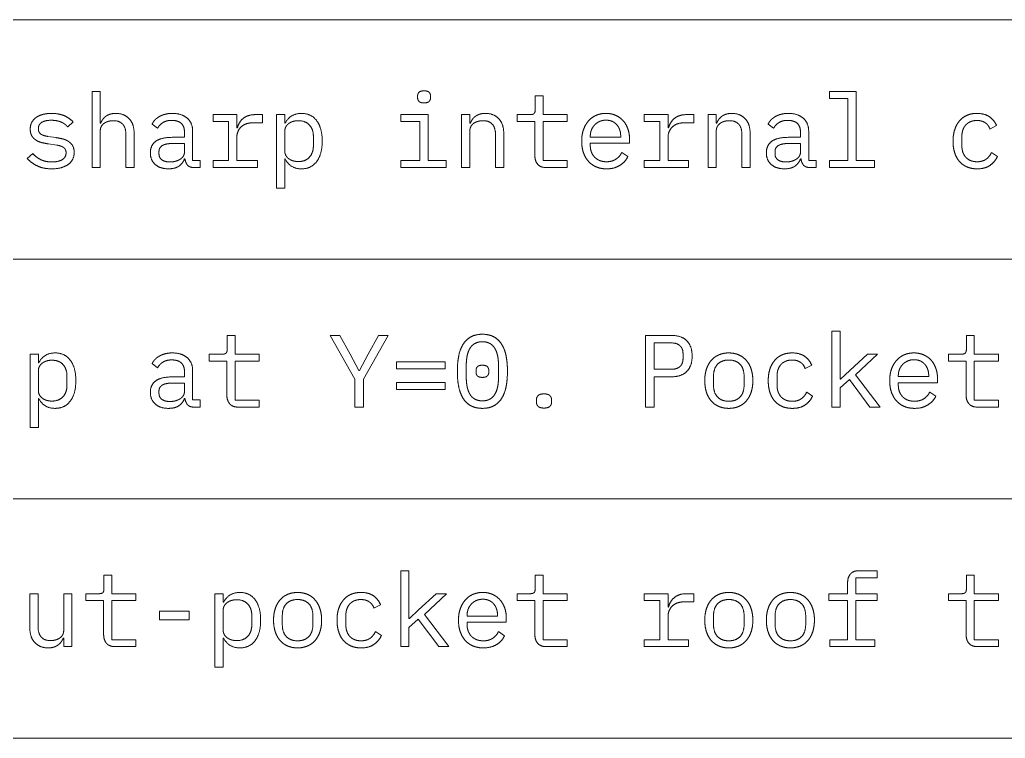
# Model space of a CAD drawing. Header units: millimetres. Extents: x 22 to 584, y 11 to 410.
# Drawn here: x 510.66 to 539.46, y 305 to 326 of the extents above; entities that cross this region are included whole.
import ezdxf

# ---------------------------------------------------------------- set-up
doc = ezdxf.new("R2010")
doc.units = ezdxf.units.MM
doc.layers.add('dims', color=7, linetype='Continuous', lineweight=5)

msp = doc.modelspace()

# ---------------------------------------------------------------- linework, layer by layer
at = {"layer": 'dims'}
for p, q in [((436.843, 326), (584, 326)), ((512.775, 323.898), (512.775, 321.678)), ((513.015, 323.898), (512.775, 323.898)), ((513.015, 322.974), (513.015, 323.898)), ((522.288, 323.769), (522.288, 323.721)), ((522.666, 323.721), (522.666, 323.769)), ((525.723, 323.772), (525.723, 323.367)), ((525.954, 323.772), (525.723, 323.772)), ((525.954, 323.226), (525.954, 323.772)), ((534.321, 323.898), (534.321, 323.694)), ((535.101, 323.898), (534.321, 323.898)), ((535.101, 321.882), (535.101, 323.898)), ((534.321, 323.694), (534.861, 323.694)), ((534.861, 323.694), (534.861, 321.882)), ((516.312, 323.226), (516.312, 323.022)), ((517.005, 323.226), (516.312, 323.226)), ((517.005, 322.836), (517.005, 323.226)), ((517.758, 323.226), (517.542, 323.226)), ((517.758, 322.986), (517.758, 323.226)), ((518.166, 323.226), (518.166, 321.078)), ((518.406, 323.226), (518.166, 323.226)), ((518.406, 322.974), (518.406, 323.226)), ((521.799, 323.226), (521.799, 323.022)), ((522.597, 323.226), (521.799, 323.226)), ((522.597, 321.882), (522.597, 323.226)), ((523.575, 323.226), (523.575, 321.678)), ((523.815, 323.226), (523.575, 323.226)), ((523.815, 322.974), (523.815, 323.226)), ((525.198, 323.226), (525.198, 323.022)), ((525.582, 323.226), (525.198, 323.226)), ((526.659, 323.226), (525.954, 323.226)), ((526.659, 323.022), (526.659, 323.226)), ((528.912, 323.226), (528.912, 323.022)), ((529.605, 323.226), (528.912, 323.226)), ((529.605, 322.836), (529.605, 323.226)), ((530.358, 323.226), (530.142, 323.226)), ((530.358, 322.986), (530.358, 323.226)), ((530.775, 323.226), (530.775, 321.678)), ((531.015, 323.226), (530.775, 323.226)), ((531.015, 322.974), (531.015, 323.226)), ((512.067, 322.866), (512.223, 323.013)), ((513.027, 322.974), (513.015, 322.974)), ((514.53, 322.95), (514.692, 322.83)), ((516.312, 323.022), (516.765, 323.022)), ((516.765, 323.022), (516.765, 321.882)), ((517.02, 322.836), (517.005, 322.836)), ((517.467, 322.986), (517.758, 322.986)), ((518.418, 322.974), (518.406, 322.974)), ((521.799, 323.022), (522.357, 323.022)), ((522.357, 323.022), (522.357, 321.882)), ((523.827, 322.974), (523.815, 322.974)), ((525.198, 323.022), (525.714, 323.022)), ((525.714, 323.022), (525.714, 322.032)), ((525.954, 323.022), (526.659, 323.022)), ((525.954, 321.882), (525.954, 323.022)), ((528.912, 323.022), (529.365, 323.022)), ((529.365, 323.022), (529.365, 321.882)), ((529.62, 322.836), (529.605, 322.836)), ((530.067, 322.986), (530.358, 322.986)), ((531.027, 322.974), (531.015, 322.974)), ((532.53, 322.95), (532.692, 322.83)), ((539.013, 322.803), (539.205, 322.905)), ((511.722, 322.554), (511.479, 322.59)), ((513.015, 321.678), (513.015, 322.752)), ((513.765, 322.629), (513.765, 321.678)), ((514.005, 321.678), (514.005, 322.671)), ((515.475, 322.563), (515.145, 322.563)), ((515.475, 322.716), (515.475, 322.563)), ((515.715, 321.888), (515.715, 322.74)), ((517.005, 321.882), (517.005, 322.551)), ((518.406, 322.173), (518.406, 322.731)), ((519.243, 322.584), (519.243, 322.32)), ((523.815, 321.678), (523.815, 322.752)), ((524.565, 322.629), (524.565, 321.678)), ((524.805, 321.678), (524.805, 322.671)), ((527.334, 322.572), (527.334, 322.593)), ((528.222, 322.572), (527.334, 322.572)), ((528.222, 322.605), (528.222, 322.572)), ((529.605, 321.882), (529.605, 322.551)), ((531.015, 321.678), (531.015, 322.752)), ((531.765, 322.629), (531.765, 321.678)), ((532.005, 321.678), (532.005, 322.671)), ((533.475, 322.563), (533.145, 322.563)), ((533.475, 322.716), (533.475, 322.563)), ((533.715, 321.888), (533.715, 322.74)), ((538.191, 322.32), (538.191, 322.584)), ((511.5, 322.371), (511.743, 322.335)), ((515.145, 322.383), (515.475, 322.383)), ((515.475, 322.383), (515.475, 322.128)), ((527.334, 322.392), (528.48, 322.392)), ((527.334, 322.32), (527.334, 322.392)), ((528.48, 322.392), (528.48, 322.506)), ((533.145, 322.383), (533.475, 322.383)), ((533.475, 322.383), (533.475, 322.128)), ((511.044, 322.086), (510.882, 321.945)), ((514.731, 322.086), (514.731, 322.149)), ((528.429, 321.999), (528.252, 322.119)), ((532.731, 322.086), (532.731, 322.149)), ((539.229, 322.002), (539.058, 322.119)), ((515.475, 321.93), (515.49, 321.93)), ((515.931, 321.888), (515.715, 321.888)), ((515.931, 321.678), (515.931, 321.888)), ((516.312, 321.882), (516.312, 321.678)), ((516.765, 321.882), (516.312, 321.882)), ((517.605, 321.882), (517.005, 321.882)), ((517.605, 321.678), (517.605, 321.882)), ((518.406, 321.93), (518.418, 321.93)), ((518.406, 321.078), (518.406, 321.93)), ((521.799, 321.882), (521.799, 321.678)), ((522.357, 321.882), (521.799, 321.882)), ((523.119, 321.882), (522.597, 321.882)), ((523.119, 321.678), (523.119, 321.882)), ((526.659, 321.882), (525.954, 321.882)), ((526.659, 321.678), (526.659, 321.882)), ((528.912, 321.882), (528.912, 321.678)), ((529.365, 321.882), (528.912, 321.882)), ((530.205, 321.882), (529.605, 321.882)), ((530.205, 321.678), (530.205, 321.882)), ((533.475, 321.93), (533.49, 321.93)), ((533.931, 321.888), (533.715, 321.888)), ((533.931, 321.678), (533.931, 321.888)), ((534.321, 321.882), (534.321, 321.678)), ((534.861, 321.882), (534.321, 321.882)), ((535.641, 321.882), (535.101, 321.882)), ((535.641, 321.678), (535.641, 321.882)), ((512.775, 321.678), (513.015, 321.678)), ((513.765, 321.678), (514.005, 321.678)), ((515.766, 321.678), (515.931, 321.678)), ((516.312, 321.678), (517.605, 321.678)), ((521.799, 321.678), (523.119, 321.678)), ((523.575, 321.678), (523.815, 321.678)), ((524.565, 321.678), (524.805, 321.678)), ((526.056, 321.678), (526.659, 321.678)), ((528.912, 321.678), (530.205, 321.678)), ((530.775, 321.678), (531.015, 321.678)), ((531.765, 321.678), (532.005, 321.678)), ((533.766, 321.678), (533.931, 321.678)), ((534.321, 321.678), (535.641, 321.678)), ((518.166, 321.078), (518.406, 321.078)), ((436.843, 319), (584, 319)), ((534.396, 316.898), (534.396, 314.678)), ((534.636, 316.898), (534.396, 316.898)), ((534.636, 315.497), (534.636, 316.898)), ((516.723, 316.772), (516.723, 316.367)), ((516.954, 316.772), (516.723, 316.772)), ((516.954, 316.226), (516.954, 316.772)), ((519.732, 316.772), (520.455, 315.5)), ((520.02, 316.772), (519.732, 316.772)), ((520.32, 316.226), (520.02, 316.772)), ((520.707, 315.5), (521.43, 316.772)), ((521.148, 316.772), (520.848, 316.226)), ((521.43, 316.772), (521.148, 316.772)), ((528.951, 316.772), (528.951, 314.678)), ((529.713, 316.772), (528.951, 316.772)), ((529.203, 315.785), (529.203, 316.553)), ((529.203, 316.553), (529.707, 316.553)), ((538.323, 316.772), (538.323, 316.367)), ((538.554, 316.772), (538.323, 316.772)), ((538.554, 316.226), (538.554, 316.772)), ((510.966, 316.226), (510.966, 314.078)), ((511.206, 316.226), (510.966, 316.226)), ((511.206, 315.974), (511.206, 316.226)), ((516.198, 316.226), (516.198, 316.022)), ((516.582, 316.226), (516.198, 316.226)), ((517.659, 316.226), (516.954, 316.226)), ((517.659, 316.022), (517.659, 316.226)), ((520.575, 315.749), (520.32, 316.226)), ((520.848, 316.226), (520.587, 315.749)), ((530.043, 316.247), (530.043, 316.091)), ((535.434, 316.226), (534.918, 315.752)), ((535.086, 315.62), (535.728, 316.226)), ((535.728, 316.226), (535.434, 316.226)), ((537.798, 316.226), (537.798, 316.022)), ((538.182, 316.226), (537.798, 316.226)), ((539.259, 316.226), (538.554, 316.226)), ((539.259, 316.022), (539.259, 316.226)), ((511.218, 315.974), (511.206, 315.974)), ((514.53, 315.95), (514.692, 315.83)), ((516.198, 316.022), (516.714, 316.022)), ((516.714, 316.022), (516.714, 315.032)), ((516.954, 316.022), (517.659, 316.022)), ((516.954, 314.882), (516.954, 316.022)), ((521.667, 315.998), (521.667, 315.794)), ((523.095, 315.998), (521.667, 315.998)), ((523.095, 315.794), (523.095, 315.998)), ((537.798, 316.022), (538.314, 316.022)), ((538.314, 316.022), (538.314, 315.032)), ((538.554, 316.022), (539.259, 316.022)), ((538.554, 314.882), (538.554, 316.022)), ((511.206, 315.173), (511.206, 315.731)), ((515.475, 315.716), (515.475, 315.563)), ((515.715, 314.888), (515.715, 315.74)), ((520.587, 315.749), (520.575, 315.749)), ((521.667, 315.794), (523.095, 315.794)), ((523.71, 315.554), (523.71, 315.896)), ((523.995, 315.758), (523.995, 315.692)), ((524.367, 315.692), (524.367, 315.758)), ((524.652, 315.896), (524.652, 315.554)), ((529.707, 315.785), (529.203, 315.785)), ((533.613, 315.803), (533.805, 315.905)), ((534.918, 315.752), (534.648, 315.497)), ((512.043, 315.584), (512.043, 315.32)), ((515.475, 315.563), (515.145, 315.563)), ((515.145, 315.383), (515.475, 315.383)), ((515.475, 315.383), (515.475, 315.128)), ((520.455, 315.5), (520.455, 314.678)), ((520.707, 314.678), (520.707, 315.5)), ((521.667, 315.398), (521.667, 315.194)), ((523.095, 315.398), (521.667, 315.398)), ((523.095, 315.194), (523.095, 315.398)), ((529.203, 315.566), (529.713, 315.566)), ((529.203, 314.678), (529.203, 315.566)), ((530.934, 315.341), (530.934, 315.563)), ((531.828, 315.563), (531.828, 315.341)), ((532.791, 315.32), (532.791, 315.584)), ((534.648, 315.497), (534.636, 315.497)), ((534.636, 315.239), (534.903, 315.482)), ((534.903, 315.482), (535.506, 314.678)), ((535.803, 314.678), (535.086, 315.62)), ((536.334, 315.572), (536.334, 315.593)), ((537.222, 315.572), (536.334, 315.572)), ((536.334, 315.392), (537.48, 315.392)), ((536.334, 315.32), (536.334, 315.392)), ((537.222, 315.605), (537.222, 315.572)), ((537.48, 315.392), (537.48, 315.506)), ((514.731, 315.086), (514.731, 315.149)), ((521.667, 315.194), (523.095, 315.194)), ((533.829, 315.002), (533.658, 315.119)), ((534.636, 314.678), (534.636, 315.239)), ((537.429, 314.999), (537.252, 315.119)), ((511.206, 314.93), (511.218, 314.93)), ((511.206, 314.078), (511.206, 314.93)), ((515.475, 314.93), (515.49, 314.93)), ((515.931, 314.888), (515.715, 314.888)), ((515.931, 314.678), (515.931, 314.888)), ((517.659, 314.882), (516.954, 314.882)), ((517.659, 314.678), (517.659, 314.882)), ((525.759, 314.885), (525.759, 314.831)), ((526.203, 314.831), (526.203, 314.885)), ((539.259, 314.882), (538.554, 314.882)), ((539.259, 314.678), (539.259, 314.882)), ((515.766, 314.678), (515.931, 314.678)), ((517.056, 314.678), (517.659, 314.678)), ((520.455, 314.678), (520.707, 314.678)), ((528.951, 314.678), (529.203, 314.678)), ((534.396, 314.678), (534.636, 314.678)), ((535.506, 314.678), (535.803, 314.678)), ((538.656, 314.678), (539.259, 314.678)), ((510.966, 314.078), (511.206, 314.078)), ((436.843, 312), (584, 312)), ((521.796, 309.898), (521.796, 307.678)), ((522.036, 309.898), (521.796, 309.898)), ((522.036, 308.497), (522.036, 309.898)), ((535.713, 309.898), (535.194, 309.898)), ((535.713, 309.694), (535.713, 309.898)), ((513.123, 309.772), (513.123, 309.367)), ((513.354, 309.772), (513.123, 309.772)), ((513.354, 309.226), (513.354, 309.772)), ((525.723, 309.772), (525.723, 309.367)), ((525.954, 309.772), (525.723, 309.772)), ((525.954, 309.226), (525.954, 309.772)), ((535.092, 309.694), (535.713, 309.694)), ((535.092, 309.226), (535.092, 309.694)), ((538.323, 309.772), (538.323, 309.367)), ((538.554, 309.772), (538.323, 309.772)), ((538.554, 309.226), (538.554, 309.772)), ((534.852, 309.544), (534.852, 309.226)), ((510.957, 309.226), (510.957, 308.233)), ((511.197, 309.226), (510.957, 309.226)), ((511.197, 308.275), (511.197, 309.226)), ((511.947, 309.226), (511.947, 308.152)), ((512.187, 309.226), (511.947, 309.226)), ((512.187, 307.678), (512.187, 309.226)), ((512.598, 309.226), (512.598, 309.022)), ((512.982, 309.226), (512.598, 309.226)), ((512.598, 309.022), (513.114, 309.022)), ((513.114, 309.022), (513.114, 308.032)), ((514.059, 309.226), (513.354, 309.226)), ((513.354, 309.022), (514.059, 309.022)), ((513.354, 307.882), (513.354, 309.022)), ((514.059, 309.022), (514.059, 309.226)), ((516.366, 309.226), (516.366, 307.078)), ((516.606, 309.226), (516.366, 309.226)), ((516.606, 308.974), (516.606, 309.226)), ((522.834, 309.226), (522.318, 308.752)), ((522.486, 308.62), (523.128, 309.226)), ((523.128, 309.226), (522.834, 309.226)), ((525.198, 309.226), (525.198, 309.022)), ((525.582, 309.226), (525.198, 309.226)), ((525.198, 309.022), (525.714, 309.022)), ((525.714, 309.022), (525.714, 308.032)), ((526.659, 309.226), (525.954, 309.226)), ((525.954, 309.022), (526.659, 309.022)), ((525.954, 307.882), (525.954, 309.022)), ((526.659, 309.022), (526.659, 309.226)), ((528.912, 309.226), (528.912, 309.022)), ((529.605, 309.226), (528.912, 309.226)), ((528.912, 309.022), (529.365, 309.022)), ((529.365, 309.022), (529.365, 307.882)), ((529.605, 308.836), (529.605, 309.226)), ((530.358, 309.226), (530.142, 309.226)), ((530.358, 308.986), (530.358, 309.226)), ((534.3, 309.226), (534.3, 309.022)), ((534.852, 309.226), (534.3, 309.226)), ((534.3, 309.022), (534.852, 309.022)), ((534.852, 309.022), (534.852, 307.882)), ((535.713, 309.226), (535.092, 309.226)), ((535.092, 309.022), (535.713, 309.022)), ((535.092, 307.882), (535.092, 309.022)), ((535.713, 309.022), (535.713, 309.226)), ((537.798, 309.226), (537.798, 309.022)), ((538.182, 309.226), (537.798, 309.226)), ((537.798, 309.022), (538.314, 309.022)), ((538.314, 309.022), (538.314, 308.032)), ((539.259, 309.226), (538.554, 309.226)), ((538.554, 309.022), (539.259, 309.022)), ((538.554, 307.882), (538.554, 309.022)), ((539.259, 309.022), (539.259, 309.226)), ((516.618, 308.974), (516.606, 308.974)), ((516.606, 308.173), (516.606, 308.731)), ((521.013, 308.803), (521.205, 308.905)), ((522.318, 308.752), (522.048, 308.497)), ((529.62, 308.836), (529.605, 308.836)), ((530.067, 308.986), (530.358, 308.986)), ((514.746, 308.716), (514.746, 308.464)), ((515.616, 308.716), (514.746, 308.716)), ((514.746, 308.464), (515.616, 308.464)), ((515.616, 308.464), (515.616, 308.716)), ((517.443, 308.584), (517.443, 308.32)), ((518.334, 308.341), (518.334, 308.563)), ((519.228, 308.563), (519.228, 308.341)), ((520.191, 308.32), (520.191, 308.584)), ((522.048, 308.497), (522.036, 308.497)), ((522.036, 308.239), (522.303, 308.482)), ((522.303, 308.482), (522.906, 307.678)), ((523.203, 307.678), (522.486, 308.62)), ((523.734, 308.572), (523.734, 308.593)), ((524.622, 308.572), (523.734, 308.572)), ((524.622, 308.605), (524.622, 308.572)), ((524.88, 308.392), (524.88, 308.506)), ((529.605, 307.882), (529.605, 308.551)), ((530.934, 308.341), (530.934, 308.563)), ((531.828, 308.563), (531.828, 308.341)), ((532.734, 308.341), (532.734, 308.563)), ((533.628, 308.563), (533.628, 308.341)), ((522.036, 307.678), (522.036, 308.239)), ((523.734, 308.392), (524.88, 308.392)), ((523.734, 308.32), (523.734, 308.392)), ((511.935, 307.93), (511.947, 307.93)), ((511.947, 307.93), (511.947, 307.678)), ((514.059, 307.882), (513.354, 307.882)), ((514.059, 307.678), (514.059, 307.882)), ((516.606, 307.93), (516.618, 307.93)), ((516.606, 307.078), (516.606, 307.93)), ((521.229, 308.002), (521.058, 308.119)), ((524.829, 307.999), (524.652, 308.119)), ((526.659, 307.882), (525.954, 307.882)), ((526.659, 307.678), (526.659, 307.882)), ((528.912, 307.882), (528.912, 307.678)), ((529.365, 307.882), (528.912, 307.882)), ((530.205, 307.882), (529.605, 307.882)), ((530.205, 307.678), (530.205, 307.882)), ((534.33, 307.882), (534.33, 307.678)), ((534.852, 307.882), (534.33, 307.882)), ((535.644, 307.882), (535.092, 307.882)), ((535.644, 307.678), (535.644, 307.882)), ((539.259, 307.882), (538.554, 307.882)), ((539.259, 307.678), (539.259, 307.882)), ((511.947, 307.678), (512.187, 307.678)), ((513.456, 307.678), (514.059, 307.678)), ((521.796, 307.678), (522.036, 307.678)), ((522.906, 307.678), (523.203, 307.678)), ((526.056, 307.678), (526.659, 307.678)), ((528.912, 307.678), (530.205, 307.678)), ((534.33, 307.678), (535.644, 307.678)), ((538.656, 307.678), (539.259, 307.678)), ((516.366, 307.078), (516.606, 307.078)), ((436.843, 305), (584, 305))]:
    msp.add_line(p, q, dxfattribs=at)
for points in [[(522.288, 323.769), (522.288, 323.835), (522.33, 323.879)], [(522.33, 323.611), (522.288, 323.655), (522.288, 323.721)], [(522.33, 323.879), (522.372, 323.922), (522.477, 323.922)], [(522.477, 323.922), (522.582, 323.922), (522.624, 323.879)], [(522.624, 323.879), (522.666, 323.835), (522.666, 323.769)], [(522.666, 323.721), (522.666, 323.655), (522.624, 323.611)], [(522.477, 323.568), (522.372, 323.568), (522.33, 323.611)], [(522.624, 323.611), (522.582, 323.568), (522.477, 323.568)], [(511.015, 323.002), (511.062, 323.088), (511.146, 323.146)], [(511.146, 323.146), (511.23, 323.205), (511.344, 323.234)], [(511.344, 323.234), (511.458, 323.262), (511.593, 323.262)], [(511.593, 323.262), (511.803, 323.262), (511.957, 323.196)], [(511.957, 323.196), (512.112, 323.13), (512.223, 323.013)], [(513.087, 323.083), (513.123, 323.136), (513.175, 323.175)], [(513.175, 323.175), (513.228, 323.214), (513.3, 323.238)], [(513.3, 323.238), (513.372, 323.262), (513.468, 323.262)], [(513.468, 323.262), (513.711, 323.262), (513.858, 323.108)], [(514.611, 323.067), (514.662, 323.124), (514.737, 323.167)], [(514.737, 323.167), (514.812, 323.211), (514.908, 323.236)], [(514.908, 323.236), (515.004, 323.262), (515.121, 323.262)], [(515.121, 323.262), (515.394, 323.262), (515.554, 323.124)], [(515.554, 323.124), (515.715, 322.986), (515.715, 322.74)], [(517.02, 322.836), (517.068, 323.019), (517.201, 323.122)], [(517.201, 323.122), (517.335, 323.226), (517.542, 323.226)], [(518.418, 322.974), (518.568, 323.262), (518.895, 323.262)], [(518.895, 323.262), (519.18, 323.262), (519.34, 323.049)], [(523.887, 323.083), (523.923, 323.136), (523.975, 323.175)], [(523.975, 323.175), (524.028, 323.214), (524.1, 323.238)], [(524.1, 323.238), (524.172, 323.262), (524.268, 323.262)], [(524.268, 323.262), (524.511, 323.262), (524.658, 323.108)], [(525.582, 323.226), (525.66, 323.226), (525.691, 323.257)], [(525.691, 323.257), (525.723, 323.289), (525.723, 323.367)], [(527.28, 323.041), (527.373, 323.148), (527.503, 323.205)], [(527.503, 323.205), (527.634, 323.262), (527.793, 323.262)], [(527.793, 323.262), (527.949, 323.262), (528.076, 323.205)], [(528.076, 323.205), (528.204, 323.148), (528.294, 323.048)], [(529.62, 322.836), (529.668, 323.019), (529.801, 323.122)], [(529.801, 323.122), (529.935, 323.226), (530.142, 323.226)], [(531.087, 323.083), (531.123, 323.136), (531.175, 323.175)], [(531.175, 323.175), (531.228, 323.214), (531.3, 323.238)], [(531.3, 323.238), (531.372, 323.262), (531.468, 323.262)], [(531.468, 323.262), (531.711, 323.262), (531.858, 323.108)], [(532.611, 323.067), (532.662, 323.124), (532.737, 323.167)], [(532.737, 323.167), (532.812, 323.211), (532.908, 323.236)], [(532.908, 323.236), (533.004, 323.262), (533.121, 323.262)], [(533.121, 323.262), (533.394, 323.262), (533.554, 323.124)], [(533.554, 323.124), (533.715, 322.986), (533.715, 322.74)], [(538.119, 323.041), (538.209, 323.148), (538.338, 323.205)], [(538.338, 323.205), (538.467, 323.262), (538.632, 323.262)], [(538.632, 323.262), (538.857, 323.262), (538.998, 323.163)], [(538.998, 323.163), (539.139, 323.064), (539.205, 322.905)], [(510.969, 322.8), (510.969, 322.917), (511.015, 323.002)], [(511.303, 322.998), (511.206, 322.935), (511.206, 322.815)], [(511.584, 323.061), (511.401, 323.061), (511.303, 322.998)], [(511.764, 323.043), (511.686, 323.061), (511.584, 323.061)], [(511.9, 322.996), (511.842, 323.025), (511.764, 323.043)], [(511.999, 322.933), (511.959, 322.968), (511.9, 322.996)], [(512.067, 322.866), (512.04, 322.899), (511.999, 322.933)], [(513.048, 322.884), (513.015, 322.827), (513.015, 322.752)], [(513.027, 322.974), (513.051, 323.031), (513.087, 323.083)], [(513.135, 322.977), (513.081, 322.941), (513.048, 322.884)], [(513.258, 323.031), (513.189, 323.013), (513.135, 322.977)], [(513.399, 323.049), (513.327, 323.049), (513.258, 323.031)], [(513.672, 322.945), (513.579, 323.049), (513.399, 323.049)], [(513.765, 322.629), (513.765, 322.842), (513.672, 322.945)], [(513.858, 323.108), (514.005, 322.953), (514.005, 322.671)], [(514.53, 322.95), (514.56, 323.01), (514.611, 323.067)], [(514.851, 322.996), (514.752, 322.935), (514.692, 322.83)], [(515.106, 323.058), (514.95, 323.058), (514.851, 322.996)], [(515.379, 322.973), (515.283, 323.058), (515.106, 323.058)], [(515.475, 322.716), (515.475, 322.887), (515.379, 322.973)], [(517.132, 322.866), (517.005, 322.746), (517.005, 322.551)], [(517.467, 322.986), (517.26, 322.986), (517.132, 322.866)], [(518.437, 322.867), (518.406, 322.809), (518.406, 322.731)], [(518.523, 322.966), (518.469, 322.926), (518.437, 322.867)], [(518.649, 323.028), (518.577, 323.007), (518.523, 322.966)], [(518.802, 323.049), (518.721, 323.049), (518.649, 323.028)], [(519.127, 322.921), (519.012, 323.049), (518.802, 323.049)], [(519.243, 322.584), (519.243, 322.794), (519.127, 322.921)], [(519.34, 323.049), (519.501, 322.836), (519.501, 322.452)], [(523.848, 322.884), (523.815, 322.827), (523.815, 322.752)], [(523.827, 322.974), (523.851, 323.031), (523.887, 323.083)], [(523.935, 322.977), (523.881, 322.941), (523.848, 322.884)], [(524.058, 323.031), (523.989, 323.013), (523.935, 322.977)], [(524.199, 323.049), (524.127, 323.049), (524.058, 323.031)], [(524.472, 322.945), (524.379, 323.049), (524.199, 323.049)], [(524.565, 322.629), (524.565, 322.842), (524.472, 322.945)], [(524.658, 323.108), (524.805, 322.953), (524.805, 322.671)], [(527.134, 322.785), (527.187, 322.935), (527.28, 323.041)], [(527.464, 322.929), (527.403, 322.866), (527.368, 322.78)], [(527.61, 323.028), (527.526, 322.992), (527.464, 322.929)], [(527.793, 323.064), (527.694, 323.064), (527.61, 323.028)], [(527.968, 323.031), (527.889, 323.064), (527.793, 323.064)], [(528.103, 322.936), (528.048, 322.998), (527.968, 323.031)], [(528.19, 322.791), (528.159, 322.875), (528.103, 322.936)], [(528.294, 323.048), (528.384, 322.947), (528.432, 322.809)], [(529.732, 322.866), (529.605, 322.746), (529.605, 322.551)], [(530.067, 322.986), (529.86, 322.986), (529.732, 322.866)], [(531.048, 322.884), (531.015, 322.827), (531.015, 322.752)], [(531.027, 322.974), (531.051, 323.031), (531.087, 323.083)], [(531.135, 322.977), (531.081, 322.941), (531.048, 322.884)], [(531.258, 323.031), (531.189, 323.013), (531.135, 322.977)], [(531.399, 323.049), (531.327, 323.049), (531.258, 323.031)], [(531.672, 322.945), (531.579, 323.049), (531.399, 323.049)], [(531.765, 322.629), (531.765, 322.842), (531.672, 322.945)], [(531.858, 323.108), (532.005, 322.953), (532.005, 322.671)], [(532.53, 322.95), (532.56, 323.01), (532.611, 323.067)], [(532.851, 322.996), (532.752, 322.935), (532.692, 322.83)], [(533.106, 323.058), (532.95, 323.058), (532.851, 322.996)], [(533.379, 322.973), (533.283, 323.058), (533.106, 323.058)], [(533.475, 322.716), (533.475, 322.887), (533.379, 322.973)], [(537.981, 322.785), (538.029, 322.935), (538.119, 323.041)], [(538.305, 322.923), (538.248, 322.86), (538.219, 322.773)], [(538.444, 323.02), (538.362, 322.986), (538.305, 322.923)], [(538.632, 323.055), (538.527, 323.055), (538.444, 323.02)], [(538.873, 322.989), (538.776, 323.055), (538.632, 323.055)], [(539.013, 322.803), (538.971, 322.923), (538.873, 322.989)], [(511.021, 322.596), (510.969, 322.674), (510.969, 322.8)], [(511.152, 322.471), (511.074, 322.518), (511.021, 322.596)], [(511.206, 322.815), (511.206, 322.755), (511.228, 322.714)], [(511.228, 322.714), (511.251, 322.674), (511.29, 322.65)], [(511.29, 322.65), (511.329, 322.626), (511.378, 322.612)], [(511.378, 322.612), (511.428, 322.599), (511.479, 322.59)], [(511.722, 322.554), (511.806, 322.542), (511.899, 322.521)], [(514.636, 322.446), (514.794, 322.563), (515.145, 322.563)], [(527.082, 322.449), (527.082, 322.635), (527.134, 322.785)], [(527.368, 322.78), (527.334, 322.695), (527.334, 322.593)], [(528.222, 322.605), (528.222, 322.707), (528.19, 322.791)], [(528.432, 322.809), (528.48, 322.671), (528.48, 322.506)], [(532.636, 322.446), (532.794, 322.563), (533.145, 322.563)], [(537.933, 322.452), (537.933, 322.635), (537.981, 322.785)], [(538.219, 322.773), (538.191, 322.686), (538.191, 322.584)], [(511.324, 322.404), (511.23, 322.425), (511.152, 322.471)], [(511.5, 322.371), (511.419, 322.383), (511.324, 322.404)], [(511.845, 322.312), (511.797, 322.326), (511.743, 322.335)], [(511.932, 322.275), (511.893, 322.299), (511.845, 322.312)], [(511.899, 322.521), (511.992, 322.5), (512.07, 322.454)], [(511.993, 322.21), (511.971, 322.251), (511.932, 322.275)], [(512.07, 322.454), (512.148, 322.407), (512.2, 322.329)], [(512.2, 322.329), (512.253, 322.251), (512.253, 322.125)], [(514.479, 322.113), (514.479, 322.329), (514.636, 322.446)], [(514.83, 322.323), (514.731, 322.263), (514.731, 322.149)], [(515.145, 322.383), (514.929, 322.383), (514.83, 322.323)], [(519.127, 321.983), (519.243, 322.11), (519.243, 322.32)], [(519.501, 322.452), (519.501, 322.068), (519.34, 321.855)], [(527.133, 322.117), (527.082, 322.266), (527.082, 322.449)], [(527.334, 322.32), (527.334, 322.218), (527.367, 322.131)], [(532.479, 322.113), (532.479, 322.329), (532.636, 322.446)], [(532.83, 322.323), (532.731, 322.263), (532.731, 322.149)], [(533.145, 322.383), (532.929, 322.383), (532.83, 322.323)], [(537.979, 322.119), (537.933, 322.269), (537.933, 322.452)], [(538.191, 322.32), (538.191, 322.218), (538.219, 322.131)], [(511.044, 322.086), (511.155, 321.969), (511.287, 321.906)], [(511.9, 321.908), (512.016, 321.972), (512.016, 322.11)], [(512.016, 322.11), (512.016, 322.17), (511.993, 322.21)], [(512.253, 322.125), (512.253, 321.894), (512.074, 321.768)], [(514.623, 321.768), (514.479, 321.894), (514.479, 322.113)], [(514.731, 322.086), (514.731, 321.966), (514.816, 321.904)], [(515.355, 321.925), (515.412, 321.963), (515.443, 322.015)], [(515.443, 322.015), (515.475, 322.068), (515.475, 322.128)], [(518.406, 322.173), (518.406, 322.095), (518.437, 322.036)], [(518.437, 322.036), (518.469, 321.978), (518.523, 321.938)], [(518.802, 321.855), (519.012, 321.855), (519.127, 321.983)], [(525.796, 321.777), (525.714, 321.876), (525.714, 322.032)], [(527.278, 321.862), (527.184, 321.969), (527.133, 322.117)], [(527.367, 322.131), (527.4, 322.044), (527.461, 321.981)], [(527.461, 321.981), (527.523, 321.918), (527.611, 321.883)], [(528.078, 321.921), (528.192, 321.993), (528.252, 322.119)], [(528.429, 321.999), (528.36, 321.843), (528.199, 321.743)], [(532.623, 321.768), (532.479, 321.894), (532.479, 322.113)], [(532.731, 322.086), (532.731, 321.966), (532.816, 321.904)], [(533.355, 321.925), (533.412, 321.963), (533.443, 322.015)], [(533.443, 322.015), (533.475, 322.068), (533.475, 322.128)], [(538.116, 321.864), (538.026, 321.969), (537.979, 322.119)], [(538.219, 322.131), (538.248, 322.044), (538.305, 321.981)], [(538.305, 321.981), (538.362, 321.918), (538.446, 321.883)], [(538.896, 321.921), (538.998, 321.993), (539.058, 322.119)], [(539.229, 322.002), (539.16, 321.846), (539.014, 321.744)], [(511.18, 321.725), (511.005, 321.807), (510.882, 321.945)], [(511.599, 321.642), (511.356, 321.642), (511.18, 321.725)], [(511.287, 321.906), (511.419, 321.843), (511.605, 321.843)], [(512.074, 321.768), (511.896, 321.642), (511.599, 321.642)], [(511.605, 321.843), (511.785, 321.843), (511.9, 321.908)], [(515.01, 321.642), (514.767, 321.642), (514.623, 321.768)], [(514.816, 321.904), (514.902, 321.843), (515.052, 321.843)], [(515.311, 321.719), (515.199, 321.642), (515.01, 321.642)], [(515.052, 321.843), (515.145, 321.843), (515.221, 321.865)], [(515.221, 321.865), (515.298, 321.888), (515.355, 321.925)], [(515.475, 321.93), (515.424, 321.795), (515.311, 321.719)], [(515.565, 321.75), (515.505, 321.822), (515.49, 321.93)], [(515.766, 321.678), (515.625, 321.678), (515.565, 321.75)], [(518.895, 321.642), (518.568, 321.642), (518.418, 321.93)], [(518.523, 321.938), (518.577, 321.897), (518.649, 321.876)], [(518.649, 321.876), (518.721, 321.855), (518.802, 321.855)], [(519.34, 321.855), (519.18, 321.642), (518.895, 321.642)], [(526.056, 321.678), (525.879, 321.678), (525.796, 321.777)], [(527.506, 321.699), (527.373, 321.756), (527.278, 321.862)], [(527.808, 321.642), (527.64, 321.642), (527.506, 321.699)], [(527.611, 321.883), (527.7, 321.849), (527.808, 321.849)], [(527.808, 321.849), (527.964, 321.849), (528.078, 321.921)], [(528.199, 321.743), (528.039, 321.642), (527.808, 321.642)], [(533.01, 321.642), (532.767, 321.642), (532.623, 321.768)], [(532.816, 321.904), (532.902, 321.843), (533.052, 321.843)], [(533.311, 321.719), (533.199, 321.642), (533.01, 321.642)], [(533.052, 321.843), (533.145, 321.843), (533.221, 321.865)], [(533.221, 321.865), (533.298, 321.888), (533.355, 321.925)], [(533.475, 321.93), (533.424, 321.795), (533.311, 321.719)], [(533.565, 321.75), (533.505, 321.822), (533.49, 321.93)], [(533.766, 321.678), (533.625, 321.678), (533.565, 321.75)], [(538.336, 321.7), (538.206, 321.759), (538.116, 321.864)], [(538.635, 321.642), (538.467, 321.642), (538.336, 321.7)], [(538.446, 321.883), (538.53, 321.849), (538.638, 321.849)], [(539.014, 321.744), (538.869, 321.642), (538.635, 321.642)], [(538.638, 321.849), (538.794, 321.849), (538.896, 321.921)], [(523.851, 316.734), (523.989, 316.808), (524.181, 316.808)], [(524.181, 316.808), (524.373, 316.808), (524.511, 316.734)], [(523.491, 316.183), (523.533, 316.385), (523.623, 316.523)], [(523.623, 316.523), (523.713, 316.661), (523.851, 316.734)], [(523.965, 316.539), (523.875, 316.49), (523.819, 316.4)], [(524.181, 316.589), (524.055, 316.589), (523.965, 316.539)], [(524.397, 316.539), (524.307, 316.589), (524.181, 316.589)], [(524.542, 316.4), (524.487, 316.49), (524.397, 316.539)], [(524.511, 316.734), (524.649, 316.661), (524.739, 316.523)], [(524.739, 316.523), (524.829, 316.385), (524.871, 316.183)], [(529.954, 316.473), (529.866, 316.553), (529.707, 316.553)], [(529.713, 316.772), (530.004, 316.772), (530.157, 316.613)], [(530.157, 316.613), (530.31, 316.454), (530.31, 316.169)], [(511.218, 315.974), (511.368, 316.262), (511.695, 316.262)], [(511.695, 316.262), (511.98, 316.262), (512.14, 316.049)], [(514.737, 316.167), (514.812, 316.211), (514.908, 316.236)], [(514.908, 316.236), (515.004, 316.262), (515.121, 316.262)], [(515.121, 316.262), (515.394, 316.262), (515.554, 316.124)], [(516.582, 316.226), (516.66, 316.226), (516.691, 316.257)], [(516.691, 316.257), (516.723, 316.289), (516.723, 316.367)], [(523.819, 316.4), (523.764, 316.31), (523.737, 316.181)], [(524.625, 316.181), (524.598, 316.31), (524.542, 316.4)], [(530.043, 316.247), (530.043, 316.394), (529.954, 316.473)], [(531.088, 316.205), (531.219, 316.262), (531.381, 316.262)], [(531.381, 316.262), (531.543, 316.262), (531.673, 316.205)], [(532.938, 316.205), (533.067, 316.262), (533.232, 316.262)], [(533.232, 316.262), (533.457, 316.262), (533.598, 316.163)], [(536.503, 316.205), (536.634, 316.262), (536.793, 316.262)], [(536.793, 316.262), (536.949, 316.262), (537.076, 316.205)], [(538.182, 316.226), (538.26, 316.226), (538.291, 316.257)], [(538.291, 316.257), (538.323, 316.289), (538.323, 316.367)], [(511.323, 315.966), (511.269, 315.926), (511.237, 315.867)], [(511.449, 316.028), (511.377, 316.007), (511.323, 315.966)], [(511.602, 316.049), (511.521, 316.049), (511.449, 316.028)], [(511.927, 315.921), (511.812, 316.049), (511.602, 316.049)], [(512.043, 315.584), (512.043, 315.794), (511.927, 315.921)], [(512.14, 316.049), (512.301, 315.836), (512.301, 315.452)], [(514.53, 315.95), (514.56, 316.01), (514.611, 316.067)], [(514.611, 316.067), (514.662, 316.124), (514.737, 316.167)], [(514.851, 315.996), (514.752, 315.935), (514.692, 315.83)], [(515.106, 316.058), (514.95, 316.058), (514.851, 315.996)], [(515.379, 315.973), (515.283, 316.058), (515.106, 316.058)], [(515.475, 315.716), (515.475, 315.887), (515.379, 315.973)], [(515.554, 316.124), (515.715, 315.986), (515.715, 315.74)], [(523.449, 315.725), (523.449, 315.98), (523.491, 316.183)], [(523.737, 316.181), (523.71, 316.052), (523.71, 315.896)], [(524.652, 315.896), (524.652, 316.052), (524.625, 316.181)], [(524.871, 316.183), (524.913, 315.98), (524.913, 315.725)], [(529.954, 315.864), (530.043, 315.944), (530.043, 316.091)], [(530.31, 316.169), (530.31, 315.884), (530.157, 315.725)], [(530.727, 315.785), (530.775, 315.935), (530.866, 316.041)], [(530.866, 316.041), (530.958, 316.148), (531.088, 316.205)], [(531.057, 315.935), (530.934, 315.815), (530.934, 315.563)], [(531.381, 316.055), (531.18, 316.055), (531.057, 315.935)], [(531.705, 315.935), (531.582, 316.055), (531.381, 316.055)], [(531.673, 316.205), (531.804, 316.148), (531.895, 316.041)], [(531.828, 315.563), (531.828, 315.815), (531.705, 315.935)], [(531.895, 316.041), (531.987, 315.935), (532.035, 315.785)], [(532.581, 315.785), (532.629, 315.935), (532.719, 316.041)], [(532.719, 316.041), (532.809, 316.148), (532.938, 316.205)], [(532.905, 315.923), (532.848, 315.86), (532.819, 315.773)], [(533.044, 316.02), (532.962, 315.986), (532.905, 315.923)], [(533.232, 316.055), (533.127, 316.055), (533.044, 316.02)], [(533.473, 315.989), (533.376, 316.055), (533.232, 316.055)], [(533.613, 315.803), (533.571, 315.923), (533.473, 315.989)], [(533.598, 316.163), (533.739, 316.064), (533.805, 315.905)], [(536.134, 315.785), (536.187, 315.935), (536.28, 316.041)], [(536.28, 316.041), (536.373, 316.148), (536.503, 316.205)], [(536.464, 315.929), (536.403, 315.866), (536.368, 315.78)], [(536.61, 316.028), (536.526, 315.992), (536.464, 315.929)], [(536.793, 316.064), (536.694, 316.064), (536.61, 316.028)], [(536.968, 316.031), (536.889, 316.064), (536.793, 316.064)], [(537.103, 315.936), (537.048, 315.998), (536.968, 316.031)], [(537.076, 316.205), (537.204, 316.148), (537.294, 316.048)], [(537.19, 315.791), (537.159, 315.875), (537.103, 315.936)], [(537.294, 316.048), (537.384, 315.947), (537.432, 315.809)], [(511.237, 315.867), (511.206, 315.809), (511.206, 315.731)], [(523.491, 315.266), (523.449, 315.467), (523.449, 315.725)], [(523.995, 315.758), (523.995, 315.818), (524.035, 315.86)], [(524.035, 315.59), (523.995, 315.632), (523.995, 315.692)], [(524.035, 315.86), (524.076, 315.902), (524.181, 315.902)], [(524.181, 315.902), (524.286, 315.902), (524.326, 315.86)], [(524.326, 315.86), (524.367, 315.818), (524.367, 315.758)], [(524.367, 315.692), (524.367, 315.632), (524.326, 315.59)], [(524.913, 315.725), (524.913, 315.467), (524.871, 315.266)], [(529.707, 315.785), (529.866, 315.785), (529.954, 315.864)], [(530.157, 315.725), (530.004, 315.566), (529.713, 315.566)], [(530.679, 315.452), (530.679, 315.635), (530.727, 315.785)], [(532.035, 315.785), (532.083, 315.635), (532.083, 315.452)], [(532.533, 315.452), (532.533, 315.635), (532.581, 315.785)], [(532.819, 315.773), (532.791, 315.686), (532.791, 315.584)], [(536.082, 315.449), (536.082, 315.635), (536.134, 315.785)], [(536.368, 315.78), (536.334, 315.695), (536.334, 315.593)], [(537.222, 315.605), (537.222, 315.707), (537.19, 315.791)], [(537.432, 315.809), (537.48, 315.671), (537.48, 315.506)], [(512.301, 315.452), (512.301, 315.068), (512.14, 314.855)], [(514.479, 315.113), (514.479, 315.329), (514.636, 315.446)], [(514.636, 315.446), (514.794, 315.563), (515.145, 315.563)], [(515.145, 315.383), (514.929, 315.383), (514.83, 315.323)], [(523.71, 315.554), (523.71, 315.395), (523.737, 315.268)], [(524.181, 315.548), (524.076, 315.548), (524.035, 315.59)], [(524.326, 315.59), (524.286, 315.548), (524.181, 315.548)], [(524.625, 315.268), (524.652, 315.395), (524.652, 315.554)], [(530.727, 315.117), (530.679, 315.266), (530.679, 315.452)], [(532.083, 315.452), (532.083, 315.266), (532.035, 315.117)], [(532.579, 315.119), (532.533, 315.269), (532.533, 315.452)], [(536.133, 315.117), (536.082, 315.266), (536.082, 315.449)], [(511.206, 315.173), (511.206, 315.095), (511.237, 315.036)], [(511.927, 314.983), (512.043, 315.11), (512.043, 315.32)], [(514.623, 314.768), (514.479, 314.894), (514.479, 315.113)], [(514.83, 315.323), (514.731, 315.263), (514.731, 315.149)], [(514.731, 315.086), (514.731, 314.966), (514.816, 314.904)], [(515.443, 315.015), (515.475, 315.068), (515.475, 315.128)], [(523.623, 314.927), (523.533, 315.065), (523.491, 315.266)], [(523.737, 315.268), (523.764, 315.14), (523.819, 315.05)], [(524.542, 315.05), (524.598, 315.14), (524.625, 315.268)], [(524.871, 315.266), (524.829, 315.065), (524.739, 314.927)], [(525.808, 315.014), (525.858, 315.065), (525.981, 315.065)], [(525.981, 315.065), (526.104, 315.065), (526.153, 315.014)], [(530.866, 314.862), (530.775, 314.969), (530.727, 315.117)], [(530.934, 315.341), (530.934, 315.089), (531.057, 314.969)], [(531.705, 314.969), (531.828, 315.089), (531.828, 315.341)], [(532.035, 315.117), (531.987, 314.969), (531.895, 314.862)], [(532.716, 314.864), (532.626, 314.969), (532.579, 315.119)], [(532.791, 315.32), (532.791, 315.218), (532.819, 315.131)], [(532.819, 315.131), (532.848, 315.044), (532.905, 314.981)], [(533.496, 314.921), (533.598, 314.993), (533.658, 315.119)], [(536.278, 314.862), (536.184, 314.969), (536.133, 315.117)], [(536.334, 315.32), (536.334, 315.218), (536.367, 315.131)], [(536.367, 315.131), (536.4, 315.044), (536.461, 314.981)], [(537.078, 314.921), (537.192, 314.993), (537.252, 315.119)], [(511.695, 314.642), (511.368, 314.642), (511.218, 314.93)], [(511.237, 315.036), (511.269, 314.978), (511.323, 314.938)], [(511.323, 314.938), (511.377, 314.897), (511.449, 314.876)], [(511.449, 314.876), (511.521, 314.855), (511.602, 314.855)], [(511.602, 314.855), (511.812, 314.855), (511.927, 314.983)], [(512.14, 314.855), (511.98, 314.642), (511.695, 314.642)], [(515.01, 314.642), (514.767, 314.642), (514.623, 314.768)], [(514.816, 314.904), (514.902, 314.843), (515.052, 314.843)], [(515.052, 314.843), (515.145, 314.843), (515.221, 314.865)], [(515.221, 314.865), (515.298, 314.888), (515.355, 314.925)], [(515.475, 314.93), (515.424, 314.795), (515.311, 314.719)], [(515.355, 314.925), (515.412, 314.963), (515.443, 315.015)], [(515.565, 314.75), (515.505, 314.822), (515.49, 314.93)], [(516.796, 314.777), (516.714, 314.876), (516.714, 315.032)], [(517.056, 314.678), (516.879, 314.678), (516.796, 314.777)], [(523.851, 314.715), (523.713, 314.789), (523.623, 314.927)], [(523.819, 315.05), (523.875, 314.96), (523.965, 314.91)], [(523.965, 314.91), (524.055, 314.861), (524.181, 314.861)], [(524.181, 314.861), (524.307, 314.861), (524.397, 314.91)], [(524.397, 314.91), (524.487, 314.96), (524.542, 315.05)], [(524.739, 314.927), (524.649, 314.789), (524.511, 314.715)], [(525.759, 314.885), (525.759, 314.963), (525.808, 315.014)], [(525.808, 314.702), (525.759, 314.753), (525.759, 314.831)], [(526.153, 315.014), (526.203, 314.963), (526.203, 314.885)], [(526.203, 314.831), (526.203, 314.753), (526.153, 314.702)], [(531.088, 314.699), (530.958, 314.756), (530.866, 314.862)], [(531.057, 314.969), (531.18, 314.849), (531.381, 314.849)], [(531.381, 314.849), (531.582, 314.849), (531.705, 314.969)], [(531.895, 314.862), (531.804, 314.756), (531.673, 314.699)], [(532.936, 314.7), (532.806, 314.759), (532.716, 314.864)], [(532.905, 314.981), (532.962, 314.918), (533.046, 314.883)], [(533.046, 314.883), (533.13, 314.849), (533.238, 314.849)], [(533.238, 314.849), (533.394, 314.849), (533.496, 314.921)], [(533.829, 315.002), (533.76, 314.846), (533.614, 314.744)], [(536.506, 314.699), (536.373, 314.756), (536.278, 314.862)], [(536.461, 314.981), (536.523, 314.918), (536.611, 314.883)], [(536.611, 314.883), (536.7, 314.849), (536.808, 314.849)], [(536.808, 314.849), (536.964, 314.849), (537.078, 314.921)], [(537.429, 314.999), (537.36, 314.843), (537.199, 314.743)], [(538.396, 314.777), (538.314, 314.876), (538.314, 315.032)], [(538.656, 314.678), (538.479, 314.678), (538.396, 314.777)], [(515.311, 314.719), (515.199, 314.642), (515.01, 314.642)], [(515.766, 314.678), (515.625, 314.678), (515.565, 314.75)], [(524.181, 314.642), (523.989, 314.642), (523.851, 314.715)], [(524.511, 314.715), (524.373, 314.642), (524.181, 314.642)], [(525.981, 314.651), (525.858, 314.651), (525.808, 314.702)], [(526.153, 314.702), (526.104, 314.651), (525.981, 314.651)], [(531.381, 314.642), (531.219, 314.642), (531.088, 314.699)], [(531.673, 314.699), (531.543, 314.642), (531.381, 314.642)], [(533.235, 314.642), (533.067, 314.642), (532.936, 314.7)], [(533.614, 314.744), (533.469, 314.642), (533.235, 314.642)], [(536.808, 314.642), (536.64, 314.642), (536.506, 314.699)], [(537.199, 314.743), (537.039, 314.642), (536.808, 314.642)], [(534.934, 309.799), (535.017, 309.898), (535.194, 309.898)], [(534.852, 309.544), (534.852, 309.7), (534.934, 309.799)], [(513.091, 309.257), (513.123, 309.289), (513.123, 309.367)], [(525.691, 309.257), (525.723, 309.289), (525.723, 309.367)], [(538.291, 309.257), (538.323, 309.289), (538.323, 309.367)], [(512.982, 309.226), (513.06, 309.226), (513.091, 309.257)], [(516.618, 308.974), (516.768, 309.262), (517.095, 309.262)], [(516.849, 309.028), (516.777, 309.007), (516.723, 308.966)], [(517.002, 309.049), (516.921, 309.049), (516.849, 309.028)], [(517.327, 308.921), (517.212, 309.049), (517.002, 309.049)], [(517.095, 309.262), (517.38, 309.262), (517.54, 309.049)], [(517.54, 309.049), (517.701, 308.836), (517.701, 308.452)], [(518.127, 308.785), (518.175, 308.935), (518.266, 309.041)], [(518.266, 309.041), (518.358, 309.148), (518.488, 309.205)], [(518.781, 309.055), (518.58, 309.055), (518.457, 308.935)], [(518.488, 309.205), (518.619, 309.262), (518.781, 309.262)], [(518.781, 309.262), (518.943, 309.262), (519.073, 309.205)], [(519.105, 308.935), (518.982, 309.055), (518.781, 309.055)], [(519.073, 309.205), (519.204, 309.148), (519.295, 309.041)], [(519.295, 309.041), (519.387, 308.935), (519.435, 308.785)], [(519.981, 308.785), (520.029, 308.935), (520.119, 309.041)], [(520.119, 309.041), (520.209, 309.148), (520.338, 309.205)], [(520.444, 309.02), (520.362, 308.986), (520.305, 308.923)], [(520.338, 309.205), (520.467, 309.262), (520.632, 309.262)], [(520.632, 309.055), (520.527, 309.055), (520.444, 309.02)], [(520.632, 309.262), (520.857, 309.262), (520.998, 309.163)], [(520.873, 308.989), (520.776, 309.055), (520.632, 309.055)], [(520.998, 309.163), (521.139, 309.064), (521.205, 308.905)], [(523.534, 308.785), (523.587, 308.935), (523.68, 309.041)], [(523.68, 309.041), (523.773, 309.148), (523.903, 309.205)], [(524.01, 309.028), (523.926, 308.992), (523.864, 308.929)], [(523.903, 309.205), (524.034, 309.262), (524.193, 309.262)], [(524.193, 309.064), (524.094, 309.064), (524.01, 309.028)], [(524.193, 309.262), (524.349, 309.262), (524.476, 309.205)], [(524.368, 309.031), (524.289, 309.064), (524.193, 309.064)], [(524.503, 308.936), (524.448, 308.998), (524.368, 309.031)], [(524.476, 309.205), (524.604, 309.148), (524.694, 309.048)], [(524.694, 309.048), (524.784, 308.947), (524.832, 308.809)], [(525.582, 309.226), (525.66, 309.226), (525.691, 309.257)], [(529.62, 308.836), (529.668, 309.019), (529.801, 309.122)], [(529.801, 309.122), (529.935, 309.226), (530.142, 309.226)], [(530.727, 308.785), (530.775, 308.935), (530.866, 309.041)], [(530.866, 309.041), (530.958, 309.148), (531.088, 309.205)], [(531.381, 309.055), (531.18, 309.055), (531.057, 308.935)], [(531.088, 309.205), (531.219, 309.262), (531.381, 309.262)], [(531.381, 309.262), (531.543, 309.262), (531.673, 309.205)], [(531.705, 308.935), (531.582, 309.055), (531.381, 309.055)], [(531.673, 309.205), (531.804, 309.148), (531.895, 309.041)], [(531.895, 309.041), (531.987, 308.935), (532.035, 308.785)], [(532.527, 308.785), (532.575, 308.935), (532.666, 309.041)], [(532.666, 309.041), (532.758, 309.148), (532.888, 309.205)], [(533.181, 309.055), (532.98, 309.055), (532.857, 308.935)], [(532.888, 309.205), (533.019, 309.262), (533.181, 309.262)], [(533.181, 309.262), (533.343, 309.262), (533.473, 309.205)], [(533.505, 308.935), (533.382, 309.055), (533.181, 309.055)], [(533.473, 309.205), (533.604, 309.148), (533.695, 309.041)], [(533.695, 309.041), (533.787, 308.935), (533.835, 308.785)], [(538.182, 309.226), (538.26, 309.226), (538.291, 309.257)], [(516.637, 308.867), (516.606, 308.809), (516.606, 308.731)], [(516.723, 308.966), (516.669, 308.926), (516.637, 308.867)], [(517.443, 308.584), (517.443, 308.794), (517.327, 308.921)], [(518.079, 308.452), (518.079, 308.635), (518.127, 308.785)], [(518.457, 308.935), (518.334, 308.815), (518.334, 308.563)], [(519.228, 308.563), (519.228, 308.815), (519.105, 308.935)], [(519.435, 308.785), (519.483, 308.635), (519.483, 308.452)], [(519.933, 308.452), (519.933, 308.635), (519.981, 308.785)], [(520.219, 308.773), (520.191, 308.686), (520.191, 308.584)], [(520.305, 308.923), (520.248, 308.86), (520.219, 308.773)], [(521.013, 308.803), (520.971, 308.923), (520.873, 308.989)], [(523.482, 308.449), (523.482, 308.635), (523.534, 308.785)], [(523.768, 308.78), (523.734, 308.695), (523.734, 308.593)], [(523.864, 308.929), (523.803, 308.866), (523.768, 308.78)], [(524.59, 308.791), (524.559, 308.875), (524.503, 308.936)], [(524.622, 308.605), (524.622, 308.707), (524.59, 308.791)], [(524.832, 308.809), (524.88, 308.671), (524.88, 308.506)], [(529.732, 308.866), (529.605, 308.746), (529.605, 308.551)], [(530.067, 308.986), (529.86, 308.986), (529.732, 308.866)], [(530.679, 308.452), (530.679, 308.635), (530.727, 308.785)], [(531.057, 308.935), (530.934, 308.815), (530.934, 308.563)], [(531.828, 308.563), (531.828, 308.815), (531.705, 308.935)], [(532.035, 308.785), (532.083, 308.635), (532.083, 308.452)], [(532.479, 308.452), (532.479, 308.635), (532.527, 308.785)], [(532.857, 308.935), (532.734, 308.815), (532.734, 308.563)], [(533.628, 308.563), (533.628, 308.815), (533.505, 308.935)], [(533.835, 308.785), (533.883, 308.635), (533.883, 308.452)], [(517.701, 308.452), (517.701, 308.068), (517.54, 307.855)], [(518.127, 308.117), (518.079, 308.266), (518.079, 308.452)], [(519.483, 308.452), (519.483, 308.266), (519.435, 308.117)], [(519.979, 308.119), (519.933, 308.269), (519.933, 308.452)], [(523.533, 308.117), (523.482, 308.266), (523.482, 308.449)], [(530.727, 308.117), (530.679, 308.266), (530.679, 308.452)], [(532.083, 308.452), (532.083, 308.266), (532.035, 308.117)], [(532.527, 308.117), (532.479, 308.266), (532.479, 308.452)], [(533.883, 308.452), (533.883, 308.266), (533.835, 308.117)], [(511.104, 307.796), (510.957, 307.951), (510.957, 308.233)], [(511.197, 308.275), (511.197, 308.062), (511.29, 307.959)], [(511.914, 308.018), (511.947, 308.074), (511.947, 308.152)], [(516.606, 308.173), (516.606, 308.095), (516.637, 308.036)], [(517.327, 307.983), (517.443, 308.11), (517.443, 308.32)], [(518.334, 308.341), (518.334, 308.089), (518.457, 307.969)], [(519.105, 307.969), (519.228, 308.089), (519.228, 308.341)], [(520.191, 308.32), (520.191, 308.218), (520.219, 308.131)], [(523.734, 308.32), (523.734, 308.218), (523.767, 308.131)], [(530.934, 308.341), (530.934, 308.089), (531.057, 307.969)], [(531.705, 307.969), (531.828, 308.089), (531.828, 308.341)], [(532.734, 308.341), (532.734, 308.089), (532.857, 307.969)], [(533.505, 307.969), (533.628, 308.089), (533.628, 308.341)], [(511.29, 307.959), (511.383, 307.855), (511.563, 307.855)], [(511.563, 307.855), (511.635, 307.855), (511.704, 307.873)], [(511.704, 307.873), (511.773, 307.891), (511.827, 307.927)], [(511.827, 307.927), (511.881, 307.963), (511.914, 308.018)], [(511.935, 307.93), (511.911, 307.873), (511.875, 307.82)], [(513.196, 307.777), (513.114, 307.876), (513.114, 308.032)], [(517.095, 307.642), (516.768, 307.642), (516.618, 307.93)], [(516.637, 308.036), (516.669, 307.978), (516.723, 307.938)], [(516.723, 307.938), (516.777, 307.897), (516.849, 307.876)], [(516.849, 307.876), (516.921, 307.855), (517.002, 307.855)], [(517.002, 307.855), (517.212, 307.855), (517.327, 307.983)], [(518.266, 307.862), (518.175, 307.969), (518.127, 308.117)], [(518.488, 307.699), (518.358, 307.756), (518.266, 307.862)], [(518.457, 307.969), (518.58, 307.849), (518.781, 307.849)], [(518.781, 307.849), (518.982, 307.849), (519.105, 307.969)], [(519.295, 307.862), (519.204, 307.756), (519.073, 307.699)], [(519.435, 308.117), (519.387, 307.969), (519.295, 307.862)], [(520.116, 307.864), (520.026, 307.969), (519.979, 308.119)], [(520.336, 307.7), (520.206, 307.759), (520.116, 307.864)], [(520.219, 308.131), (520.248, 308.044), (520.305, 307.981)], [(520.305, 307.981), (520.362, 307.918), (520.446, 307.883)], [(520.446, 307.883), (520.53, 307.849), (520.638, 307.849)], [(520.638, 307.849), (520.794, 307.849), (520.896, 307.921)], [(520.896, 307.921), (520.998, 307.993), (521.058, 308.119)], [(521.229, 308.002), (521.16, 307.846), (521.014, 307.744)], [(523.678, 307.862), (523.584, 307.969), (523.533, 308.117)], [(523.906, 307.699), (523.773, 307.756), (523.678, 307.862)], [(523.767, 308.131), (523.8, 308.044), (523.861, 307.981)], [(523.861, 307.981), (523.923, 307.918), (524.011, 307.883)], [(524.011, 307.883), (524.1, 307.849), (524.208, 307.849)], [(524.208, 307.849), (524.364, 307.849), (524.478, 307.921)], [(524.478, 307.921), (524.592, 307.993), (524.652, 308.119)], [(524.829, 307.999), (524.76, 307.843), (524.599, 307.743)], [(525.796, 307.777), (525.714, 307.876), (525.714, 308.032)], [(530.866, 307.862), (530.775, 307.969), (530.727, 308.117)], [(531.088, 307.699), (530.958, 307.756), (530.866, 307.862)], [(531.057, 307.969), (531.18, 307.849), (531.381, 307.849)], [(531.381, 307.849), (531.582, 307.849), (531.705, 307.969)], [(531.895, 307.862), (531.804, 307.756), (531.673, 307.699)], [(532.035, 308.117), (531.987, 307.969), (531.895, 307.862)], [(532.666, 307.862), (532.575, 307.969), (532.527, 308.117)], [(532.888, 307.699), (532.758, 307.756), (532.666, 307.862)], [(532.857, 307.969), (532.98, 307.849), (533.181, 307.849)], [(533.181, 307.849), (533.382, 307.849), (533.505, 307.969)], [(533.695, 307.862), (533.604, 307.756), (533.473, 307.699)], [(533.835, 308.117), (533.787, 307.969), (533.695, 307.862)], [(538.396, 307.777), (538.314, 307.876), (538.314, 308.032)], [(511.494, 307.642), (511.251, 307.642), (511.104, 307.796)], [(511.662, 307.666), (511.59, 307.642), (511.494, 307.642)], [(511.786, 307.729), (511.734, 307.69), (511.662, 307.666)], [(511.875, 307.82), (511.839, 307.768), (511.786, 307.729)], [(513.456, 307.678), (513.279, 307.678), (513.196, 307.777)], [(517.54, 307.855), (517.38, 307.642), (517.095, 307.642)], [(518.781, 307.642), (518.619, 307.642), (518.488, 307.699)], [(519.073, 307.699), (518.943, 307.642), (518.781, 307.642)], [(520.635, 307.642), (520.467, 307.642), (520.336, 307.7)], [(521.014, 307.744), (520.869, 307.642), (520.635, 307.642)], [(524.208, 307.642), (524.04, 307.642), (523.906, 307.699)], [(524.599, 307.743), (524.439, 307.642), (524.208, 307.642)], [(526.056, 307.678), (525.879, 307.678), (525.796, 307.777)], [(531.381, 307.642), (531.219, 307.642), (531.088, 307.699)], [(531.673, 307.699), (531.543, 307.642), (531.381, 307.642)], [(533.181, 307.642), (533.019, 307.642), (532.888, 307.699)], [(533.473, 307.699), (533.343, 307.642), (533.181, 307.642)], [(538.656, 307.678), (538.479, 307.678), (538.396, 307.777)]]:
    msp.add_open_spline(points, degree=2, dxfattribs=at)

doc.saveas('drawing.dxf')
